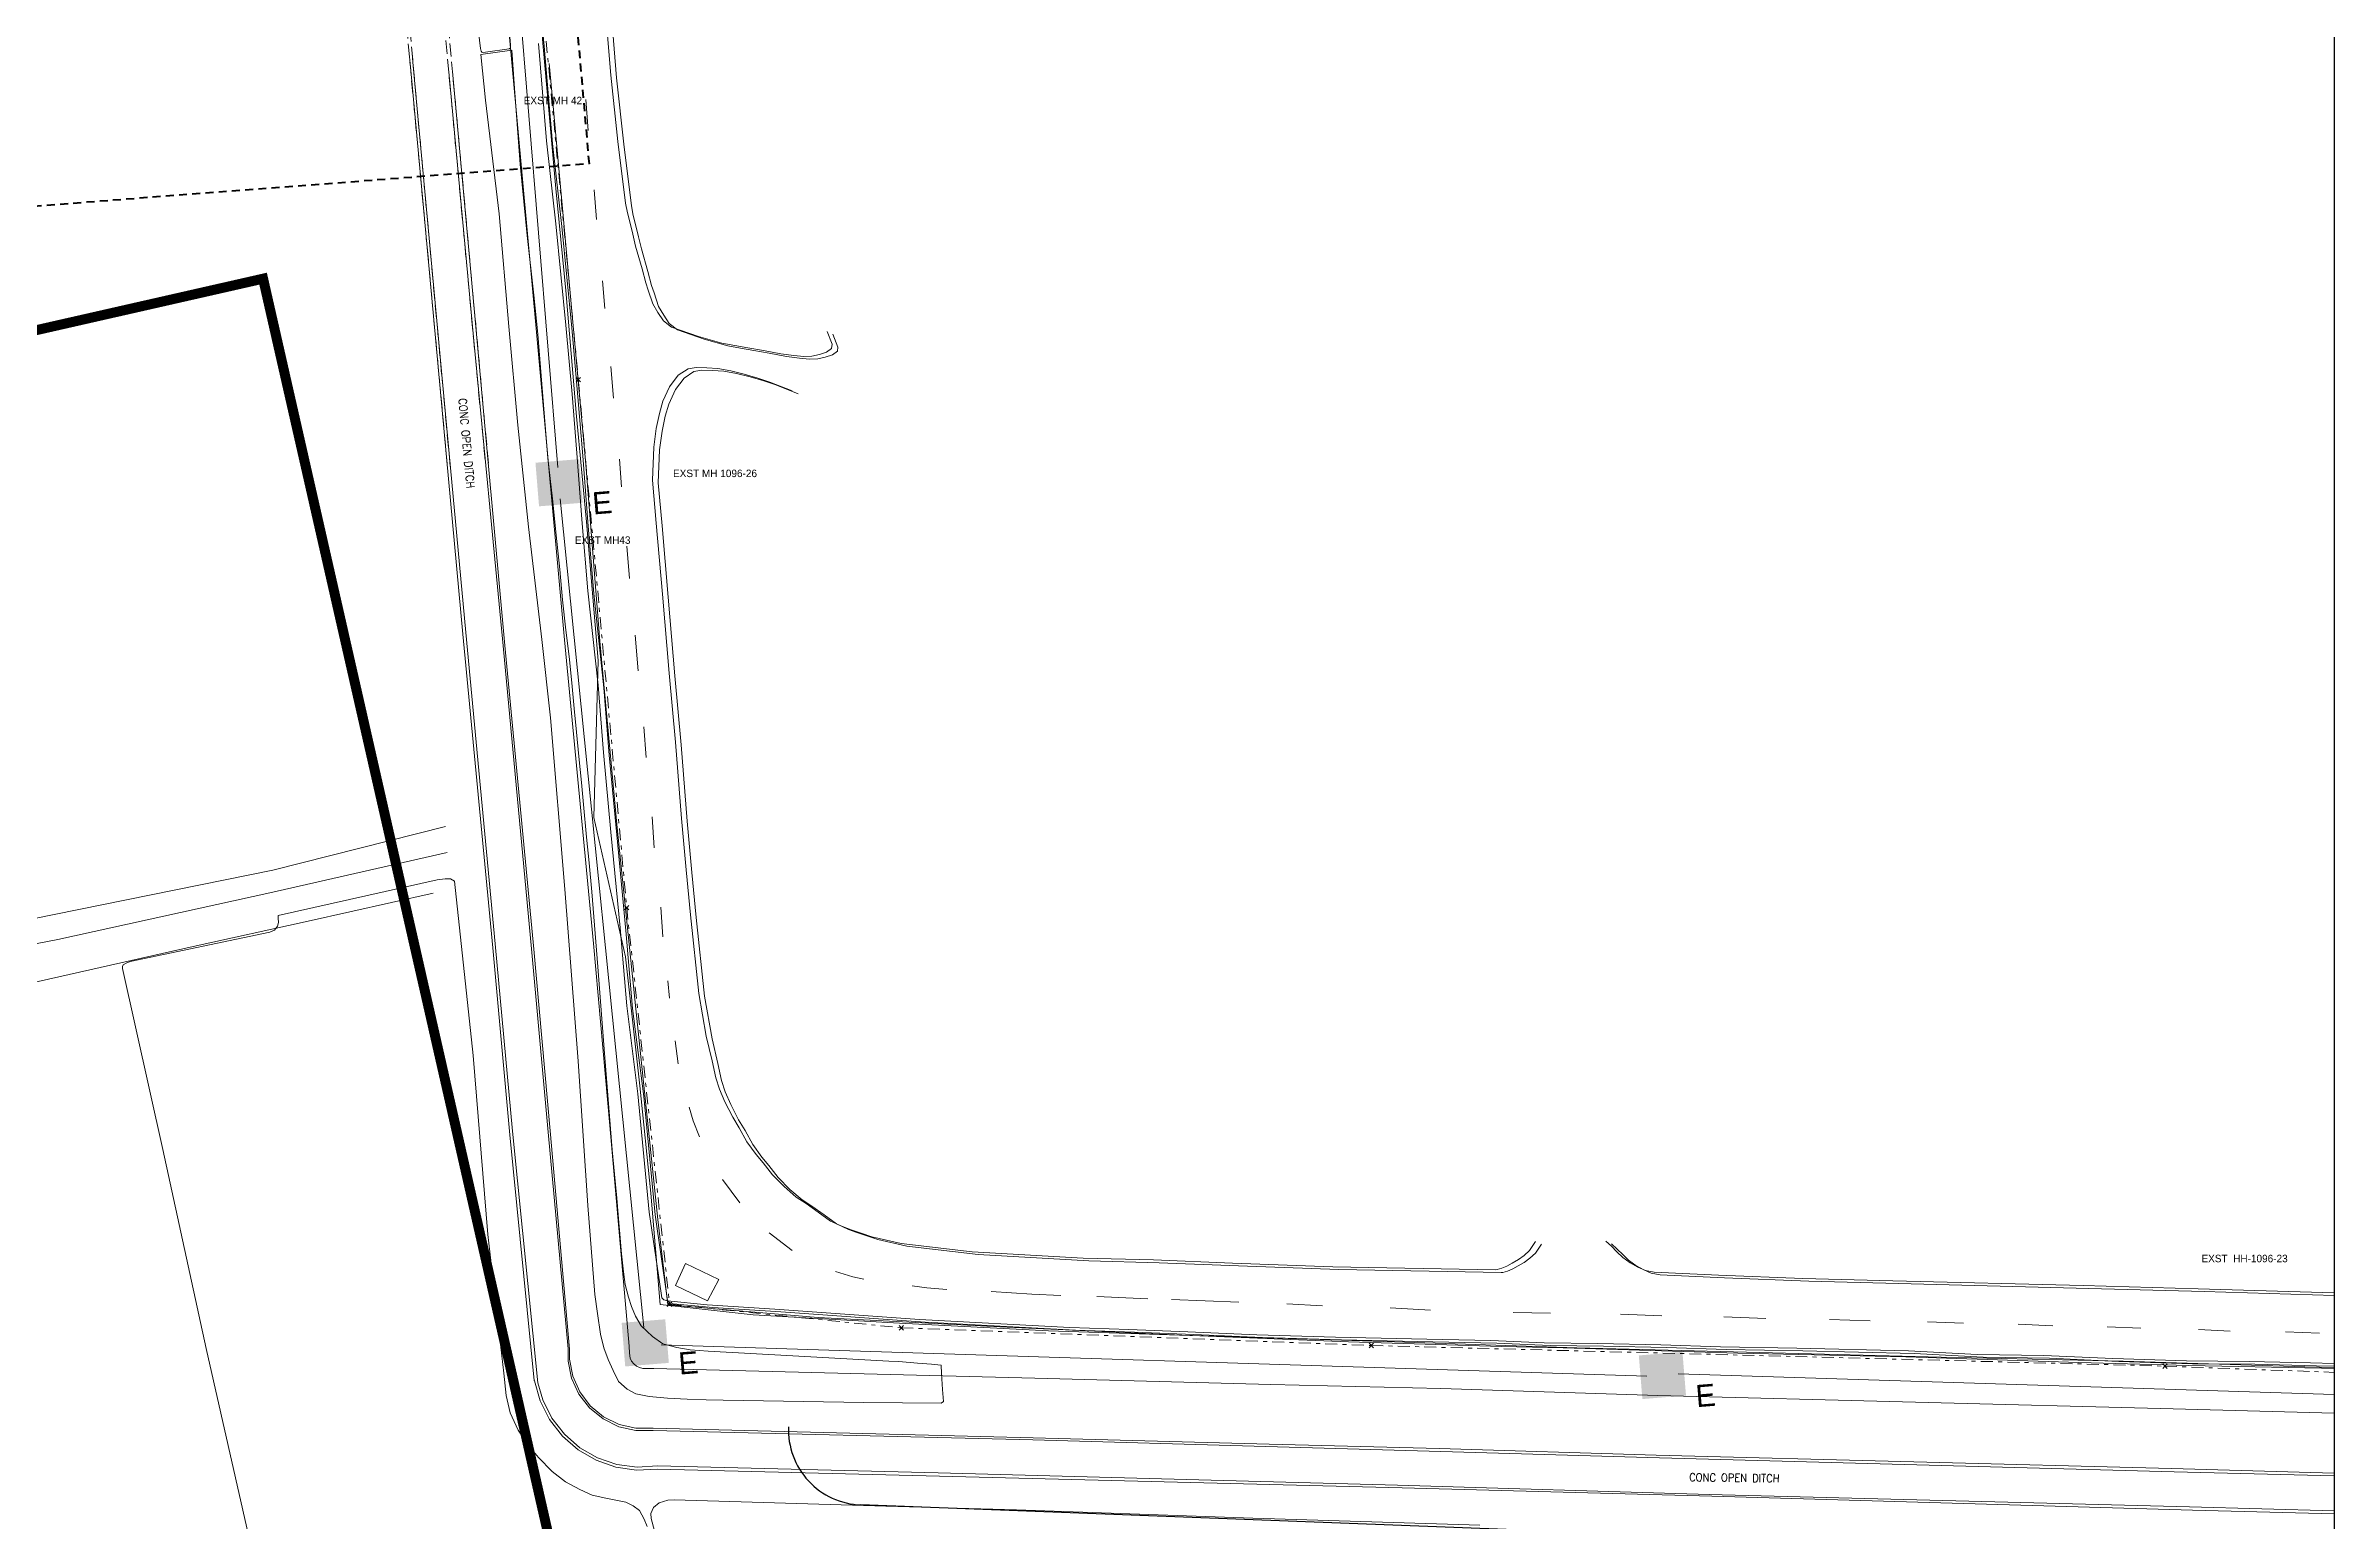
# Model space of a CAD drawing. Header units: metres. Extents: x -703672 to 3951284, y -4124475 to 4104628.
# Drawn here: x 328234 to 328463.3, y 4103105.7 to 4103253.4 of the extents above; entities that cross this region are included whole.
import ezdxf
from ezdxf.enums import TextEntityAlignment as Align

# ---------------------------------------------------------------- set-up
doc = ezdxf.new("R2010")
doc.units = ezdxf.units.M
doc.header["$MEASUREMENT"] = 0
for name, pattern in [('DGN Style 2', [1.3283826688107345, 0.7970296012864407, -0.5313530675242938]), ('DGN Style 3', [1.8597357363350286, 1.328382668810735, -0.5313530675242938]), ('DGN Style 7', [2.6567653376214695, 1.195544401929661, -0.5313530675242938, 0.3985148006432204, -0.5313530675242938])]:
    doc.linetypes.add(name, pattern=pattern)
for name, color, linetype, lineweight in [('0_거더제작장', 195, 'Continuous', 0), ('C-ANNO-TEXT', 7, 'Continuous', 25), ('C-PADS-OTLN', 9, 'Continuous', 30), ('C-PROP-BASE', 2, 'CONLMT', 0), ('C-PROP-CONS(Alpha)', 7, 'DGN Style 2', 40), ('C-ROAD-UPVD', 253, 'Continuous', 0), ('E-POWR-JBOX', 7, 'Continuous', 0), ('E-SECD-UNDR', 7, 'Continuous', 0), ('V-ANNO-PATT', 9, 'Continuous', 0), ('V-BLDG-OTLN', 7, 'Continuous', 0), ('V-DTCH-BOTD', 252, 'Continuous', 0), ('V-DTCH-TOP~', 252, 'Continuous', 0), ('V-PVMT-GRVL', 9, 'Continuous', 0), ('V-ROAD-ASPH', 9, 'Continuous', 0), ('V-SITE-FENC', 251, 'FENCE', 0), ('V-SITE-STRC', 253, 'Continuous', 0)]:
    doc.layers.add(name, color=color, linetype=linetype, lineweight=lineweight)
doc.layers.add('T-ANNO-NPLT', color=7, linetype='Continuous', lineweight=0, plot=False)
doc.styles.add('Style-ENGINEERING', font='ENGINEERING.shx')
doc.styles.add('Style-STANDARD', font='STANDARD.shx')
doc.styles.add('Style-WORKING', font='WORKING.shx')
doc.linetypes.add('CONLMT', pattern='A,0.10417,-0.00902625,[2,dgnlstyle-tsaec.shx,S=4.133597883597883e-05,R=0,X=0,Y=0],-0.00902625', length=0.1222225)
doc.linetypes.add('FENCE', pattern='A,0.1,-0.01302,[7,dgnlstyle-tsaec.shx,S=0.0001240079365079365,R=0,X=0,Y=0],-0.01302', length=0.12604)

# ---------------------------------------------------------------- blocks, each defined once
blk = doc.blocks.new('EMHLN')
at = {"layer": 'E-POWR-JBOX', "linetype": 'Continuous', "extrusion": (0, 0, -1)}
blk.add_solid([(0.0003105644464653778, -0.0002959385872145504), (-0.0003159293413261821, -0.0002959385871008635), (0.0003105644464653778, 0.0003305552363599418), (-0.0003159293413119713, 0.0003305552362462549)], dxfattribs=at)
at = {"layer": 'E-POWR-JBOX', "linetype": 'Continuous', "style": 'Style-WORKING'}
blk.add_text('E', height=0.000317123445, dxfattribs=at).set_placement((0.0004533900022636317, -0.000317688282166273), align=Align.MIDDLE_LEFT)

msp = doc.modelspace()

# ---------------------------------------------------------------- linework, layer by layer
at = {"layer": '0_거더제작장', "const_width": 1}
msp.add_lwpolyline([(328311.1668359272, 4102986.284683827), (328170.742010896, 4102954.396307972), (328115.3802472576, 4103198.189406986), (328255.8050722887, 4103230.077782841)], close=True, dxfattribs=at)
at = {"layer": 'C-ANNO-TEXT', "color": 0, "lineweight": -2, "ltscale": 0.6}
msp.add_lwpolyline([(328463.3450396977, 4103313.934211505), (328463.3450396977, 4102748.37939936), (326761.1303998812, 4102748.37939936), (326761.1303998812, 4104627.862561522), (328463.3450396977, 4104627.862561522), (328463.3450396977, 4103413.092090987)], dxfattribs=at)
at = {"layer": 'C-PADS-OTLN'}
msp.add_line((328402.2151018554, 4103103.898860498), (328315.7048271198, 4103107.1905713), dxfattribs=at)
msp.add_arc((328315.9918964362, 4103114.73511179), 7.550000000000001, 177.8209502067689, 267.8209502070301, dxfattribs=at)
at = {"layer": 'C-PROP-BASE', "linetype": 'ByBlock'}
for p, q in [((328287.1674283276, 4103220.189535928), (328287.6164411339, 4103219.740523122)), ((328287.3921592376, 4103219.964805018), (328287.1676528346, 4103219.740298615)), ((328287.3921592376, 4103219.964805018), (328287.616890147, 4103220.189535927)), ((328292.0174283276, 4103167.268535928), (328292.4664411339, 4103166.819523122)), ((328292.2421592376, 4103167.043805018), (328292.466890147, 4103167.268535927)), ((328292.2421592376, 4103167.043805018), (328292.0176528345, 4103166.819298615)), ((328296.3104283276, 4103127.521535928), (328296.7594411339, 4103127.072523122)), ((328296.5351592376, 4103127.296805018), (328296.3106528345, 4103127.072298615)), ((328296.5351592376, 4103127.296805018), (328296.759890147, 4103127.521535927)), ((328319.5424283276, 4103125.162535928), (328319.9914411339, 4103124.713523122)), ((328319.7671592376, 4103124.937805018), (328319.5426528346, 4103124.713298615)), ((328319.7671592376, 4103124.937805018), (328319.991890147, 4103125.162535927)), ((328366.6304283276, 4103123.392535928), (328367.0794411339, 4103122.943523122)), ((328366.8551592376, 4103123.167805018), (328366.6306528345, 4103122.943298615)), ((328366.8551592376, 4103123.167805018), (328367.079890147, 4103123.392535927)), ((328446.1584283276, 4103121.328535928), (328446.6074411339, 4103120.879523122)), ((328446.3831592376, 4103121.103805018), (328446.1586528345, 4103120.879298615)), ((328446.3831592376, 4103121.103805018), (328446.607890147, 4103121.328535927))]:
    msp.add_line(p, q, dxfattribs=at)
at = {"layer": 'C-PROP-BASE', "color": 251, "linetype": 'DGN Style 7'}
msp.add_lwpolyline([(328262.8821592375, 4103481.518805019), (328272.6141592373, 4103375.546805018), (328287.3921592376, 4103219.964805017), (328292.2421592375, 4103167.043805018), (328296.5351592373, 4103127.296805018), (328319.7671592373, 4103124.937805017), (328366.8551592374, 4103123.167805017), (328446.3831592374, 4103121.103805018), (328463.3450396977, 4103120.479252987)], dxfattribs=at)
at = {"layer": 'C-PROP-CONS(Alpha)', "color": 9, "transparency": 33554661, "flags": 128}
msp.add_lwpolyline([(328051.3527000129, 4102748.37939936), (328033.3155557459, 4102763.759859016), (328008.635876491, 4102785.194791595), (328001.0587122234, 4102791.754994317), (327978.7635198684, 4102811.492673358), (327966.1439298082, 4102822.81362133), (327961.8799502737, 4102829.347595384), (327957.057644274, 4102838.760785415), (327950.9142166439, 4102852.447486374), (327944.9108842695, 4102882.46314165), (327922.9503158275, 4102979.617200589), (327922.1960612735, 4102984.074704956), (327896.895254712, 4103096.805002357), (327873.602682129, 4103197.996084934), (327970.2778919048, 4103222.03458913), (327945.2853782952, 4103305.343080384), (327930.2819876203, 4103330.564998057), (327883.5789010234, 4103409.045375251), (327883.5789010235, 4103409.045375251), (327870.9613363898, 4103413.475533437), (327831.8293273544, 4103476.306306486), (327799.6734495071, 4103521.613691107), (327806.6592676204, 4103526.955593927), (327784.9216440988, 4103571.617824119), (327626.2738909589, 4103555.289453546), (327612.5795421994, 4103537.316554541), (327610.912267143, 4103605.482858766), (327464.3899750119, 4103600.408329677), (327376.9287606052, 4103410.137822579), (327521.4700117525, 4103346.727226583), (327528.8281654069, 4103347.647212733), (327568.3287292437, 4103211.27215154), (327234.5934998402, 4103358.397358307), (327245.9429127203, 4103450.162797557), (327247.4057606828, 4103462.282137395), (327240.1466832621, 4103465.304146356), (327209.4846702361, 4103470.912804143), (327163.5775247305, 4103479.173001934), (327097.1773292364, 4103490.791457197), (327094.8037589096, 4103490.336329404), (327087.5669605479, 4103491.465917642), (327077.449539086, 4103494.95888159), (327074.0302851388, 4103496.139353393), (327072.3445527111, 4103496.70369043), (327040.4265800085, 4103507.290822693), (327024.6254833043, 4103509.746641063), (327005.0554566061, 4103511.621346213), (326997.3663593705, 4103513.401218432), (326987.1858611336, 4103509.176851866), (326924.9401869376, 4103516.679666858), (326868.1898380349, 4103514.452095245, -0.4874798272826256), (326842.7291952347, 4103544.504835935), (326855.8128268328, 4103607.653487044), (326872.3549334486, 4103674.829124694), (326885.7849688843, 4103716.963841686), (326897.1820855098, 4103756.392376348), (326911.8079730987, 4103792.562866542), (326942.7784593481, 4103859.495280759), (326985.0309523789, 4103937.170100313), (327038.3759761521, 4104017.339902852), (327049.9699591843, 4104031.93014326), (327093.2772874826, 4104085.216318096), (327121.0561478767, 4104115.05712215), (327147.4927338528, 4104141.109056442), (327201.0579048989, 4104189.950156559), (327247.8236230445, 4104227.241544621), (327274.2756034104, 4104246.458416275), (327310.9052788371, 4104272.189052842), (327338.7507480193, 4104290.682435896), (327394.3822770293, 4104323.718145463), (327454.7797406209, 4104356.193582261), (327554.8217139727, 4104397.588329164), (327560.1573850386, 4104391.696800068), (327629.8959608893, 4104414.015198105), (327759.0313031515, 4104448.398455133), (327757.2739255879, 4104455.165774307), (328107.0540342975, 4104542.510103815), (328119.3380608568, 4104542.510103815), (328124.6483431717, 4104536.17317302), (328129.4254646109, 4104518.549251009), (328131.921990407, 4104503.029638088), (328135.078302787, 4104500.213224401), (328154.085317786, 4104500.667789092), (328149.8985258908, 4104547.783738694), (328149.7745655841, 4104555.824714896), (328168.0966631506, 4104560.116307975), (328180.1971601305, 4104561.571233069), (328186.8764764442, 4104562.389659171), (328203.8937110046, 4104564.517264253), (328194.5649608789, 4104557.623580912), (328191.4437345657, 4104556.202444898), (328187.3603782359, 4104545.719257489), (328182.8253075863, 4104532.763466077), (328181.3393865761, 4104525.839460123), (328180.4385673145, 4104514.508980992), (328180.3416913476, 4104501.519693172), (328182.9952471908, 4104464.369911368), (328121.0450735461, 4104464.115166628), (328089.3117504606, 4104492.939601823), (327768.6929376793, 4104411.193379837), (327762.394272341, 4104435.44831491), (327630.6153729495, 4104402.081270727), (327568.961239384, 4104381.975780278), (327586.7809209799, 4104362.299684941), (327579.7950375145, 4104360.190021981), (327526.9949811692, 4104339.560635842), (327472.178603134, 4104315.449356015), (327377.0616109308, 4104262.394203749), (327337.8150383515, 4104235.453131521), (327331.8477650884, 4104234.203481648), (327216.3820695355, 4104145.337984444), (327178.5929724798, 4104112.042658567), (327136.6371358891, 4104068.619937841), (327133.1617217513, 4104062.073926368), (327081.9927725713, 4104002.304896605), (327197.9125123062, 4103949.973291562), (327165.5484697489, 4103878.060140899), (327236.1839484199, 4103839.517953459), (327385.373955234, 4103849.829860281), (327376.9496945368, 4103947.711745712), (327522.7087312953, 4103959.659207741), (327570.1209276664, 4103966.104005254), (327619.9429955619, 4103970.187781311), (327675.5802737248, 4103972.189662043), (327840.2462419602, 4103985.686872555), (327861.3262067086, 4103740.757760243), (327930.6420660896, 4103742.354851621), (327992.4427256854, 4103748.227855178), (328033.5029494578, 4103744.724846469), (328070.8848923553, 4103745.586155542), (328069.9830035489, 4103756.769478619), (328241.8330771768, 4103770.442215998), (328288.4642937218, 4103241.598537642), (328052.9743225681, 4103223.495877456), (328046.3409570817, 4103208.988679592), (328077.9633670195, 4102853.33535271), (328045.914018165, 4102815.224954779), (328124.4115326538, 4102748.37939936)], format="xyb", dxfattribs=at)
at = {"layer": 'C-ROAD-UPVD', "linetype": 'Continuous', "flags": 128}
for points in [[(328289.9219347311, 4103259.240029525), (328290.6469347309, 4103250.472029524), (328291.366934731, 4103243.836029524), (328292.1279347311, 4103237.643029524), (328292.304934731, 4103236.681029525), (328292.605934731, 4103235.506029524), (328292.848934731, 4103234.543029524), (328293.132934731, 4103233.328029525), (328293.7789347309, 4103231.054029525), (328294.1459347311, 4103229.655029525), (328294.4009347309, 4103228.916029525), (328294.8509347311, 4103227.554029525), (328295.3629347309, 4103226.678029525), (328295.9219347311, 4103225.868029525), (328296.7439347311, 4103225.217029525), (328299.4289347311, 4103224.277029525), (328301.7829347309, 4103223.619029525), (328303.0629347309, 4103223.389029525), (328304.3799347309, 4103223.154029524), (328305.947934731, 4103222.892029525), (328307.6749347309, 4103222.534029525), (328308.9789347309, 4103222.370029524), (328309.9819347309, 4103222.283029525), (328310.801934731, 4103222.317029525), (328311.5529347309, 4103222.467029525), (328312.2709347311, 4103222.706029525), (328312.7709347311, 4103223.085029525), (328312.827934731, 4103223.502029525), (328312.3249347311, 4103224.784029525)], [(328463.3450396977, 4103121.367166752), (328460.9759347311, 4103121.417029525), (328454.8089347309, 4103121.581029525), (328448.557934731, 4103121.619029525), (328441.165934731, 4103121.854029525), (328434.2289347309, 4103122.178029525), (328427.5769347309, 4103122.264029525), (328420.6779347309, 4103122.642029525), (328409.5089347309, 4103122.906029525), (328401.8419347311, 4103123.025029525), (328395.8639347309, 4103123.245029524), (328389.544934731, 4103123.385029525), (328384.179934731, 4103123.440029525), (328378.839934731, 4103123.659029525), (328372.4189347311, 4103123.820029525), (328363.2789347309, 4103123.995029524), (328355.3699347309, 4103124.230029525), (328348.4769347311, 4103124.530029525), (328342.5539347311, 4103124.765029524), (328336.631934731, 4103124.968029525), (328321.578934731, 4103125.773029524), (328307.0909347311, 4103126.804029525), (328300.2989347309, 4103127.235029525), (328296.3209347311, 4103127.633029525), (328295.9589347311, 4103127.735029525), (328295.7529347311, 4103127.954029525), (328295.692934731, 4103128.411029525), (328294.496934731, 4103136.522029525), (328293.361934731, 4103148.402029525), (328292.241934731, 4103157.224029525), (328291.5739347311, 4103165.033029525), (328290.6519347311, 4103174.600029524), (328289.9119347311, 4103182.587029525), (328289.3679347311, 4103189.345029525), (328288.3579347311, 4103198.798029525), (328287.7829347309, 4103205.534029525), (328287.257934731, 4103212.608029525), (328286.7619347309, 4103218.505029525), (328286.143934731, 4103225.420029525), (328285.1399347309, 4103235.568029525), (328284.2049347309, 4103243.887029524), (328283.3899347309, 4103253.660029524)], [(328308.837934731, 4103218.825029525), (328306.5869347309, 4103219.723029525), (328305.3849347311, 4103220.121029525), (328304.0229347312, 4103220.510029525), (328302.659934731, 4103220.835029525), (328301.388934731, 4103221.067029525), (328300.268934731, 4103221.138029525), (328299.2009347309, 4103221.176029525), (328298.393934731, 4103221.032029524), (328297.4039347309, 4103220.392029525), (328296.5429347309, 4103219.253029525), (328295.8749347311, 4103217.789029525), (328295.5149347309, 4103216.577029524), (328295.2019347309, 4103215.064029525), (328294.953934731, 4103213.182029525), (328294.8129347309, 4103209.881029524), (328295.2049347309, 4103205.575029525), (328295.822934731, 4103198.449029525), (328296.491934731, 4103190.552029524), (328297.1199347309, 4103183.630029525), (328297.7169347311, 4103175.979029525), (328298.1839347309, 4103170.840029525), (328298.6199347309, 4103166.340029525), (328299.4659347311, 4103158.450029525), (328300.2049347309, 4103154.179029525), (328300.7969347311, 4103151.691029524), (328301.162934731, 4103150.001029524), (328301.5369347311, 4103148.862029525), (328302.081934731, 4103147.595029525), (328302.8609347311, 4103146.067029525), (328303.517934731, 4103144.973029525), (328304.2929347309, 4103143.575029525), (328305.212934731, 4103142.327029524), (328305.912934731, 4103141.486029524), (328306.8479347311, 4103140.284029525), (328308.0049347309, 4103139.088029525), (328309.2289347309, 4103138.038029524), (328310.2119347309, 4103137.400029525), (328311.436934731, 4103136.522029525), (328312.675934731, 4103135.628029525), (328313.8739347309, 4103135.079029525), (328314.7329347311, 4103134.761029525), (328315.8209347311, 4103134.391029525), (328316.8089347309, 4103134.058029525), (328319.7359347311, 4103133.395029525), (328326.8709347312, 4103132.571029525), (328337.979934731, 4103131.921029524), (328345.0129347311, 4103131.740029525), (328352.9619347309, 4103131.420029525), (328363.0159347309, 4103131.052029524), (328379.280934731, 4103130.754029525), (328379.4659347311, 4103130.773029524), (328379.929934731, 4103130.906029525), (328380.436934731, 4103131.124029525), (328380.9759347311, 4103131.426029525), (328381.598934731, 4103131.775029525), (328382.1639347309, 4103132.198029525), (328382.709934731, 4103132.699029525), (328383.314934731, 4103133.584029525)], [(328390.345934731, 4103133.637029524), (328390.909934731, 4103133.110029525), (328391.459934731, 4103132.558029525), (328392.0569347311, 4103131.994029525), (328392.7889347309, 4103131.449029525), (328393.5639347311, 4103131.026029524), (328394.3259347309, 4103130.683029525), (328395.209934731, 4103130.530029525), (328401.6619347311, 4103130.208029524), (328410.1019347311, 4103129.893029524), (328419.1009347311, 4103129.644029525), (328438.1739347309, 4103129.167029525), (328449.712934731, 4103128.861029524), (328463.3450396977, 4103128.447709762)]]:
    msp.add_lwpolyline(points, dxfattribs=at)
at = {"layer": 'E-SECD-UNDR', "ltscale": 150}
for p, q in [((328285.3325624664, 4103211.153855864, 2121.370999999999), (328278.1600618492, 4103298.658363429, 2121.370999999999)), ((328285.5884640159, 4103208.031856958, 2121.370999999999), (328293.968204704, 4103124.959400872, 2121.370999999999)), ((328295.6814109906, 4103123.230427182, 2121.370999999999), (328394.4680532409, 4103120.090995334, 2121.370999999999)), ((328397.5900519688, 4103120.346896869, 2121.370999999999), (328463.3450396977, 4103118.257208446, 2121.370999999999))]:
    msp.add_line(p, q, dxfattribs=at)
at = {"layer": 'V-BLDG-OTLN', "elevation": 8.766177330398563, "flags": 128}
msp.add_lwpolyline([(328300.3526961602, 4103127.659321955), (328301.4766961602, 4103129.800321955), (328298.1486961602, 4103131.372321955), (328297.1286961602, 4103129.193321955), (328300.3526961602, 4103127.659321955)], dxfattribs=at)
at = {"layer": 'V-DTCH-BOTD'}
for points in [[(328463.3450396977, 4103106.606565725, 6.961636413378829), (328448.8276340473, 4103107.004782123, 6.982394394823672), (328400.704657868, 4103108.254015456, 6.992980239513194), (328369.4903459984, 4103109.172984357, 6.986665706534332), (328323.4670329155, 4103110.405903763, 6.995023468587014), (328295.3342472745, 4103111.097930211, 7.049706311377903), (328293.2878515973, 4103110.970146228, 7.029291933942986), (328291.2554609747, 4103111.241167206, 7.008877556507862), (328289.3140582998, 4103111.900727414, 6.988463179073726), (328287.537180024, 4103112.923844029, 6.968048801637423), (328285.9921307437, 4103114.271763438, 6.947634424203628), (328284.7374338364, 4103115.893429151, 6.960955009798752), (328283.8206147122, 4103117.727415713, 6.974275595396058), (328283.3251708458, 4103119.44196042, 6.985870097789757), (328280.8124778178, 4103144.664054673, 7.008688241709315), (328279.0594788645, 4103163.413876011, 7.021575985644184), (328276.1278774381, 4103194.627800439, 7.019751260662659), (328273.8013614659, 4103219.376156538, 7.007044074657259), (328270.8172582312, 4103251.779878341, 6.985507653581728), (328270.7342464853, 4103252.687632848, 6.985220636019989)], [(328463.3450396977, 4103110.107925346, 6.875727664888523), (328447.320324556, 4103110.525580674, 6.822223649094212), (328395.7264297225, 4103111.925220453, 6.825626546363878), (328373.8331147021, 4103112.542532647, 6.711474112605671), (328356.2834301757, 4103113.037045198, 6.855022227605502), (328332.942219301, 4103113.724664662, 6.820983048225465), (328294.9062540067, 4103114.636016184, 7.267611639045725), (328293.1550406854, 4103114.637574888, 7.20775876736446), (328291.4495660338, 4103115.035201269, 7.147905895683046), (328289.8782314501, 4103115.808284804, 7.088053023997986), (328288.5224853295, 4103116.916753559, 7.028200152327265), (328287.4526012772, 4103118.303151281, 7.014503921262161), (328286.7240355535, 4103119.89561557, 7.000807690198599), (328286.3745525591, 4103121.611602797, 6.987111459134525), (328286.3658759189, 4103122.837171652, 6.977526054524901), (328284.3747427369, 4103144.543112201, 6.995303862997133), (328282.6937468644, 4103162.923900947, 6.977589574935976), (328279.8505732154, 4103193.277669127, 7.003968549402508), (328276.880172734, 4103224.211539012, 7.165699401360385), (328274.4101815744, 4103250.805131039, 7.059516054667377)]]:
    msp.add_polyline3d(points, dxfattribs=at)
at = {"layer": 'V-DTCH-TOP~', "linetype": 'DGN Style 3', "flags": 128}
for points in [[(328278.0644952562, 4103211.877956712), (328276.880172734, 4103224.211539012), (328274.0114474242, 4103255.098172039), (328271.3758885075, 4103284.226071137), (328268.5612783454, 4103313.123265383), (328266.6825163718, 4103333.876657414), (328263.9475971928, 4103363.609486799), (328261.6619300381, 4103388.370619962), (328258.9835531515, 4103417.04997942), (328256.3338807403, 4103445.069801355), (328253.7620642749, 4103472.551913935), (328251.5383115372, 4103495.972780238)], [(328278.379340202, 4103211.588590539), (328277.2332057928, 4103224.15501229), (328274.3863986901, 4103255.192469484), (328271.5245508325, 4103284.295653807), (328268.9091890406, 4103313.047638246), (328266.9772169334, 4103333.735356375), (328264.2144305031, 4103363.596550549), (328261.9171175401, 4103388.446975068), (328259.3070780255, 4103417.083694106), (328256.6106056103, 4103445.106555526), (328254.0091020999, 4103472.587758978), (328251.9134503009, 4103495.852697759)], [(328274.2473378376, 4103211.552481112), (328273.5605997386, 4103219.069198322), (328270.5606931392, 4103251.303464985), (328267.7444394695, 4103281.803364822)], [(328274.5651962374, 4103211.250850222), (328273.8013614659, 4103219.376156538), (328270.8172582312, 4103251.779878341), (328268.0709971061, 4103281.810940647)]]:
    msp.add_lwpolyline(points, dxfattribs=at)
at = {"layer": 'V-DTCH-TOP~', "flags": 128}
msp.add_lwpolyline([(328463.3450396977, 4103116.386254232), (328447.2160861912, 4103116.838278075), (328395.559611665, 4103118.174547322), (328373.8126103631, 4103118.860508064), (328356.7799540166, 4103119.272606271), (328333.1290820092, 4103119.904239765), (328294.9662715998, 4103120.873171814), (328293.8483416301, 4103120.871508189), (328293.5150038184, 4103120.949261263), (328293.2082680865, 4103121.10115864), (328292.9443797978, 4103121.319155529), (328292.7373151025, 4103121.591706407), (328292.5980407522, 4103121.904376298), (328292.5063734345, 4103122.385148964), (328292.5019632694, 4103123.086828355), (328290.5549241461, 4103145.204378147), (328288.8986140318, 4103163.438839322), (328286.0189780926, 4103193.884360357), (328283.2082654298, 4103224.701514491), (328280.3595224224, 4103255.760077977)], dxfattribs=at)
at = {"layer": 'V-DTCH-TOP~', "extrusion": (-6.452954464910527e-05, -8.6866566470278e-05, 0.9999999941450688), "elevation": -369.0143244090438, "flags": 128}
msp.add_lwpolyline([(328463.3449110634, 4103110.367323625), (328447.0543349407, 4103110.823878183), (328395.3873222272, 4103112.160421058), (328373.6453348692, 4103112.846221161), (328356.6271713008, 4103113.257969406), (328332.9727185264, 4103113.889699105), (328294.8944496636, 4103114.856482609), (328293.1621189613, 4103114.85390508), (328291.4750731098, 4103115.247418788), (328289.9226621313, 4103116.016182324), (328288.5871054632, 4103117.119480156), (328287.539136929, 4103118.498878349), (328286.8342599426, 4103120.081321305), (328286.5098064755, 4103121.782999035), (328286.5034907295, 4103122.787852997), (328284.5786414914, 4103144.653341716), (328282.924095506, 4103162.868390858), (328280.0445643375, 4103193.312810379), (328277.2330786464, 4103224.138440006), (328274.7858586863, 4103250.819360452)], dxfattribs=at)
at = {"layer": 'V-DTCH-TOP~'}
msp.add_polyline3d([(328463.3450396977, 4103106.302483751, 8.387340995467266), (328449.1516599054, 4103106.678725792, 8.304809706896883), (328400.9648452076, 4103108.060711659, 8.343557220651086), (328369.9540950264, 4103108.892697402, 8.349440066132104), (328369.9540950264, 4103108.892697402, 8.349440066132104), (328323.5932633906, 4103110.081802829, 8.43192692011769), (328295.3237341184, 4103110.767997185, 8.105852242664326), (328293.2326679318, 4103110.673345255, 8.202969272542106), (328291.1616437607, 4103110.977278911, 8.300086302423693), (328289.1859452321, 4103111.668749885, 8.397203332302041), (328287.3773907991, 4103112.722622575, 8.494320362165801), (328285.8017230731, 4103114.100587743, 8.591437392057728), (328284.5162190207, 4103115.752555089, 8.587345964447913), (328283.5676078927, 4103117.618474089, 8.583254536837174), (328282.9903725733, 4103119.630516874, 8.57916310922657), (328282.9848447095, 4103119.660465326, 8.579103582517753), (328280.5372230527, 4103144.272840541, 8.511182070356881), (328278.8143623802, 4103163.021709193, 8.575526084851816), (328275.8108016949, 4103194.439529753, 8.461631132652968), (328273.5605997386, 4103219.069198322, 8.512635236667407), (328270.5606931392, 4103251.303464985, 8.585574161557716), (328270.4047210359, 4103252.992635807, 8.584855129314462)], dxfattribs=at)
at = {"layer": 'V-DTCH-TOP~', "linetype": 'Continuous'}
msp.add_polyline3d([(328272.83455711, 4103168.485370671, 6.68330684874195), (328260.3201200214, 4103165.693109309, 6.733684577403636), (328248.8072864491, 4103163.152426143, 6.587543621866494), (328232.2460265996, 4103159.405284689, 6.540894695482862), (328218.615634163, 4103156.051618444, 6.548254170114717), (328201.9000199784, 4103152.465349646, 6.642719412489321), (328187.941806052, 4103149.67754684, 6.465592802464997), (328172.8588142823, 4103146.282634141, 6.561806583321996), (328158.0148163586, 4103142.868160606, 6.548968836272408), (328141.1884981419, 4103138.837909418, 6.529263252757481), (328128.519151202, 4103135.798590744, 6.691806336670744)], dxfattribs=at)
at = {"layer": 'V-PVMT-GRVL', "linetype": 'Continuous'}
for points in [[(328274.087045411, 4103175.195580923, 7.374205460512478), (328256.7863962946, 4103170.800798836, 7.547260337543435), (328234.8854356188, 4103166.37394617, 7.543426401219428), (328216.8883461499, 4103162.73491977, 7.354634929564718), (328201.5078473758, 4103159.175164816, 7.466037552817745), (328181.1198409949, 4103154.494421331, 7.453071204786816), (328166.6695138918, 4103150.862692823, 7.53821159079402), (328145.2131452229, 4103145.755578303, 7.446297246298869), (328125.6092003996, 4103141.259561953, 7.504874061487392)], [(328274.2373502616, 4103172.570903622, 7.533398274849162), (328256.4912088159, 4103168.544127472, 7.533206833862778), (328235.2210924238, 4103163.864806313, 7.573793814048969), (328216.9815749484, 4103160.308341688, 7.489470599621221), (328200.2242810986, 4103156.042157507, 7.501093812799375), (328181.312892009, 4103151.693291126, 7.456548558236364), (328166.1667396519, 4103148.261102928, 7.558195914458985), (328145.024166342, 4103143.127056354, 7.45422324167356), (328126.5504991768, 4103138.844351543, 7.485076569161023)]]:
    msp.add_polyline3d(points, dxfattribs=at)
at = {"layer": 'V-ROAD-ASPH', "flags": 128}
for points, elevation in [([(328288.3746961602, 4103244.932321955), (328288.1366961602, 4103248.045321955)], 4.866177330398557), ([(328289.2246961602, 4103236.020321955), (328288.9956961602, 4103238.983321955)], 4.866177330398557), ([(328290.0366961602, 4103227.102321955), (328289.8026961602, 4103229.848321956)], 4.866177330398557), ([(328290.9096961602, 4103218.113321955), (328290.6426961602, 4103221.260321956)], 4.866177330398557), ([(328293.3946961602, 4103190.779321956), (328293.1056961602, 4103194.366321955)], 4.666177330398561), ([(328294.2026961602, 4103182.096321955), (328293.9706961602, 4103185.180321956)], 4.666177330398561), ([(328295.0096961602, 4103173.056321955), (328294.7796961602, 4103176.163321956)], 4.766177330398563), ([(328295.8616961602, 4103164.115321956), (328295.6456961602, 4103167.082321955)], 4.766177330398563), ([(328296.5316961602, 4103157.973321956), (328296.3696961602, 4103159.726321956)], 4.766177330398563), ([(328297.4106961602, 4103151.380321955), (328297.0926961602, 4103153.707321955)], 4.866177330398557), ([(328299.5486961602, 4103144.073321955), (328298.8896961602, 4103145.680321956), (328298.4956961602, 4103147.050321955)], 4.866177330398557), ([(328303.5906961602, 4103137.469321955), (328301.8266961602, 4103139.789321955)], 4.766177330398563), ([(328308.8066961602, 4103132.697321956), (328306.5306961602, 4103134.451321955)], 4.766177330398563), ([(328315.9906961602, 4103129.830321955), (328314.8976961602, 4103130.054321955), (328313.1786961602, 4103130.596321955)], 4.766177330398563), ([(328324.3046961602, 4103128.765321956), (328322.3266961602, 4103128.962321955), (328320.8406961602, 4103129.139321955)], 4.766177330398563), ([(328344.4466961602, 4103127.850321956), (328339.3376961602, 4103128.084321956)], 4.56617733039856), ([(328353.5926961602, 4103127.498321956), (328346.8466961602, 4103127.763321956)], 4.56617733039856), ([(328361.9726961602, 4103127.161321955), (328358.3926961602, 4103127.335321955)], 4.56617733039856), ([(328372.7786961602, 4103126.721321955), (328368.7336961602, 4103126.945321955)], 4.56617733039856), ([(328384.8106961602, 4103126.401321955), (328381.0546961602, 4103126.489321955)], 4.56617733039856), ([(328395.9616961602, 4103126.153321955), (328391.8216961602, 4103126.293321955)], 4.466177330398558), ([(328406.3836961602, 4103125.882321956), (328402.1696961602, 4103126.045321955)], 4.466177330398558), ([(328416.8356961602, 4103125.651321955), (328412.7816961602, 4103125.778321955)], 4.466177330398558), ([(328426.1946961602, 4103125.402321956), (328422.5916961602, 4103125.537321955)], 4.56617733039856), ([(328435.1316961602, 4103125.139321955), (328431.6676961602, 4103125.309321955)], 4.466177330398558), ([(328443.9786961602, 4103124.891321955), (328440.6066961602, 4103125.049321956)], 4.466177330398558), ([(328452.9066961602, 4103124.620321956), (328449.7416961602, 4103124.778321955)], 4.466177330398558), ([(328461.8756961602, 4103124.403321955), (328458.4626961602, 4103124.548321955)], 4.466177330398558)]:
    msp.add_lwpolyline(points, dxfattribs=dict(at, elevation=elevation))
at = {"layer": 'V-ROAD-ASPH', "extrusion": (0.002871322373899613, -0.03575633288035527, 0.999356412981262), "elevation": -145768.319843461, "flags": 128}
msp.add_lwpolyline([(655678.9482856719, 4061149.834486096), (655678.9482856716, 4061152.622219584)], dxfattribs=at)
at = {"layer": 'V-ROAD-ASPH', "extrusion": (0.002618915645758403, -0.03046360092226828, 0.9995324458464014), "elevation": -124133.7136407998, "flags": 128}
msp.add_lwpolyline([(678536.4513268, 4058103.68686093), (678536.4513268003, 4058106.957403546)], dxfattribs=at)
at = {"layer": 'V-ROAD-ASPH', "extrusion": (-0.03742648574960265, -0.7930075676220156, 0.6080610626069141), "elevation": -3266097.310533072, "flags": 128}
msp.add_lwpolyline([(134536.305942569, 2501594.198458811), (134533.3786878824, 2501594.198458811), (134529.2955371902, 2501594.324420804)], dxfattribs=at)
at = {"layer": 'V-ROAD-ASPH'}
for points in [[(328463.3450396977, 4103121.107766711, 4.366177330398557), (328461.5606961602, 4103121.145321955, 4.366177330398557), (328455.3936961602, 4103121.309321955, 4.366177330398557), (328449.1426961602, 4103121.347321955, 4.466177330398558), (328441.7506961602, 4103121.582321955, 4.466177330398558), (328434.8136961602, 4103121.906321955, 4.466177330398558), (328428.1616961602, 4103121.992321956, 4.466177330398558), (328421.2626961602, 4103122.370321956, 4.466177330398558), (328410.0936961602, 4103122.634321955, 4.466177330398558), (328402.4266961602, 4103122.753321955, 4.466177330398558), (328396.4486961602, 4103122.973321956, 4.466177330398558), (328390.1296961602, 4103123.113321955, 4.466177330398558), (328384.7646961602, 4103123.168321955, 4.466177330398558), (328379.4246961602, 4103123.387321956, 4.466177330398558), (328373.0036961602, 4103123.548321955, 4.466177330398558), (328363.8636961602, 4103123.723321956, 4.466177330398558), (328355.9546961602, 4103123.958321956, 4.56617733039856), (328349.0616961602, 4103124.258321955, 4.56617733039856), (328343.1386961602, 4103124.493321956, 4.56617733039856), (328337.2166961602, 4103124.696321955, 4.56617733039856), (328322.1636961602, 4103125.501321956, 4.766177330398563), (328307.6756961602, 4103126.532321956, 5.06617733039856), (328300.8836961602, 4103126.963321955, 5.266177330398563), (328296.9056961602, 4103127.361321955, 5.266177330398563), (328296.5436961602, 4103127.463321955, 5.266177330398563), (328296.3376961602, 4103127.682321955, 5.266177330398563), (328296.2776961602, 4103128.139321955, 5.366177330398557), (328295.0816961602, 4103136.250321955, 5.266177330398563), (328293.9466961602, 4103148.130321955, 4.966177330398558), (328292.8266961602, 4103156.952321955, 4.766177330398563), (328292.1586961602, 4103164.761321955, 4.666177330398561), (328291.2366961602, 4103174.328321956, 4.666177330398561), (328290.4966961602, 4103182.315321955, 4.666177330398561), (328289.9526961602, 4103189.073321955, 4.666177330398561), (328288.9426961602, 4103198.526321955, 4.766177330398563), (328288.3676961602, 4103205.262321956, 4.766177330398563), (328287.8426961602, 4103212.336321956, 4.766177330398563), (328287.3466961602, 4103218.233321955, 4.866177330398557), (328286.7286961602, 4103225.148321955, 4.866177330398557), (328285.7246961602, 4103235.296321956, 4.866177330398557), (328284.7896961602, 4103243.615321956, 4.766177330398563), (328283.9746961602, 4103253.388321956, 4.766177330398563), (328283.0916961602, 4103262.500321955, 4.766177330398563)], [(328290.5066961602, 4103258.968321955, 4.766177330398563), (328291.2316961602, 4103250.200321956, 4.766177330398563), (328291.9516961602, 4103243.564321956, 4.766177330398563), (328292.7126961602, 4103237.371321956, 4.766177330398563), (328292.8896961602, 4103236.409321955, 4.766177330398563), (328293.1906961602, 4103235.234321956, 4.766177330398563), (328293.4336961602, 4103234.271321956, 4.766177330398563), (328293.7176961602, 4103233.056321955, 4.766177330398563), (328294.3636961602, 4103230.782321956, 4.766177330398563), (328294.7306961602, 4103229.383321955, 4.766177330398563), (328294.9856961602, 4103228.644321955, 4.766177330398563), (328295.4356961602, 4103227.282321956, 4.866177330398557), (328295.9476961602, 4103226.406321955, 4.966177330398558), (328296.5066961602, 4103225.596321955, 5.166177330398561), (328297.3286961602, 4103224.945321955, 5.166177330398561), (328300.0136961602, 4103224.005321955, 5.366177330398557), (328302.3676961602, 4103223.347321955, 5.766177330398563), (328303.6476961602, 4103223.117321956, 5.766177330398563), (328304.9646961602, 4103222.882321956, 5.966177330398558), (328306.5326961602, 4103222.620321956, 5.966177330398558), (328308.2596961602, 4103222.262321956, 5.966177330398558), (328309.5636961602, 4103222.098321956, 5.966177330398558), (328310.5666961602, 4103222.011321955, 5.866177330398557), (328311.3866961602, 4103222.045321955, 5.866177330398557), (328312.1376961602, 4103222.195321955, 5.966177330398558), (328312.8556961602, 4103222.434321955, 5.966177330398558), (328313.3556961602, 4103222.813321956, 5.966177330398558), (328313.4126961602, 4103223.230321955, 5.966177330398558), (328312.9096961602, 4103224.512321956, 5.966177330398558)], [(328309.4226961602, 4103218.553321955, 5.866177330398557), (328307.1716961602, 4103219.451321955, 5.666177330398561), (328305.9696961602, 4103219.849321955, 5.666177330398561), (328304.6076961602, 4103220.238321955, 5.56617733039856), (328303.2446961602, 4103220.563321956, 5.466177330398558), (328301.9736961602, 4103220.795321955, 5.366177330398557), (328300.8536961602, 4103220.866321955, 5.266177330398563), (328299.7856961602, 4103220.904321956, 5.266177330398563), (328298.9786961602, 4103220.760321956, 5.166177330398561), (328297.9886961602, 4103220.120321956, 5.06617733039856), (328297.1276961602, 4103218.981321956, 4.966177330398558), (328296.4596961602, 4103217.517321955, 4.866177330398557), (328296.0996961602, 4103216.305321956, 4.766177330398563), (328295.7866961602, 4103214.792321955, 4.666177330398561), (328295.5386961602, 4103212.910321956, 4.56617733039856), (328295.3976961602, 4103209.609321956, 4.666177330398561), (328295.7896961602, 4103205.303321955, 4.666177330398561), (328296.4076961602, 4103198.177321956, 4.666177330398561), (328297.0766961602, 4103190.280321956, 4.666177330398561), (328297.7046961602, 4103183.358321955, 4.666177330398561), (328298.3016961602, 4103175.707321955, 4.666177330398561), (328298.7686961602, 4103170.568321955, 4.666177330398561), (328299.2046961602, 4103166.068321955, 4.666177330398561), (328300.0506961602, 4103158.178321955, 4.666177330398561), (328300.7896961602, 4103153.907321956, 4.666177330398561), (328301.3816961602, 4103151.419321956, 4.766177330398563), (328301.7476961602, 4103149.729321955, 4.766177330398563), (328302.1216961602, 4103148.590321955, 4.766177330398563), (328302.6666961602, 4103147.323321955, 4.766177330398563), (328303.4456961602, 4103145.795321955, 4.766177330398563), (328304.1026961602, 4103144.701321955, 4.766177330398563), (328304.8776961602, 4103143.303321955, 4.766177330398563), (328305.7976961602, 4103142.055321956, 4.766177330398563), (328306.4976961602, 4103141.214321956, 4.766177330398563), (328307.4326961602, 4103140.012321956, 4.766177330398563), (328308.5896961602, 4103138.816321956, 4.766177330398563), (328309.8136961602, 4103137.766321955, 4.766177330398563), (328310.7966961602, 4103137.128321955, 4.766177330398563), (328312.0216961602, 4103136.250321955, 4.766177330398563), (328313.2606961602, 4103135.356321956, 4.766177330398563), (328314.4586961602, 4103134.807321955, 4.766177330398563), (328315.3176961602, 4103134.489321955, 4.766177330398563), (328316.4056961602, 4103134.119321955, 4.766177330398563), (328317.3936961602, 4103133.786321955, 4.766177330398563), (328320.3206961602, 4103133.123321956, 4.766177330398563), (328327.4556961602, 4103132.299321956, 4.866177330398557), (328338.5646961602, 4103131.649321956, 4.766177330398563), (328345.5976961602, 4103131.468321955, 4.766177330398563), (328353.5466961602, 4103131.148321955, 4.866177330398557), (328363.6006961602, 4103130.780321956, 4.866177330398557), (328379.8656961602, 4103130.482321955, 4.766177330398563), (328380.0506961602, 4103130.501321956, 4.766177330398563), (328380.5146961602, 4103130.634321955, 4.766177330398563), (328381.0216961602, 4103130.852321955, 4.766177330398563), (328381.5606961602, 4103131.154321956, 4.766177330398563), (328382.1836961602, 4103131.503321955, 4.766177330398563), (328382.7486961602, 4103131.926321955, 4.766177330398563), (328383.2946961602, 4103132.427321956, 4.766177330398563), (328383.8996961602, 4103133.312321955, 4.766177330398563)], [(328390.9306961602, 4103133.365321956, 4.866177330398557), (328391.4946961602, 4103132.838321955, 4.766177330398563), (328392.0446961602, 4103132.286321955, 4.766177330398563), (328392.6416961602, 4103131.722321955, 4.766177330398563), (328393.3736961602, 4103131.177321956, 4.766177330398563), (328394.1486961602, 4103130.754321956, 4.766177330398563), (328394.9106961602, 4103130.411321955, 4.766177330398563), (328395.7946961602, 4103130.258321955, 4.766177330398563), (328402.2466961602, 4103129.936321956, 4.766177330398563), (328410.6866961602, 4103129.621321956, 4.766177330398563), (328419.6856961602, 4103129.372321955, 4.766177330398563), (328438.7586961602, 4103128.895321955, 4.56617733039856), (328450.2976961602, 4103128.589321956, 4.56617733039856), (328463.3450396977, 4103128.193731917, 4.477080474774927)]]:
    msp.add_polyline3d(points, dxfattribs=at)
at = {"layer": 'V-SITE-FENC', "linetype": 'FENCE', "ltscale": 40}
msp.add_polyline3d([(328284.4851867549, 4103251.63095113, 8.418512458600922), (328284.8483205057, 4103247.736815954, 8.397779853696761), (328286.4919209104, 4103229.749235106, 8.449734603204405), (328288.1598692062, 4103211.467325003, 8.418262226564266), (328289.5410637436, 4103193.74697182, 8.283214492671028), (328291.2966635409, 4103175.036710078, 8.274872507783108), (328293.1512329234, 4103156.911474429, 8.346979299376521), (328295.3575636648, 4103135.808559682, 8.952255595188447), (328296.3740388039, 4103127.24428724, 8.905571438485765), (328311.4249965073, 4103125.97522151, 8.69993893130362), (328329.6264396599, 4103125.029059499, 8.530745139435517), (328347.879627739, 4103124.222268429, 8.400868619603258), (328369.1832193408, 4103123.541913376, 8.241490933537875), (328387.4595447183, 4103122.920708059, 8.255436503177428), (328405.7674447305, 4103122.460018394, 8.156286380529515), (328423.9710644278, 4103121.996177881, 8.156167065754865), (328442.2073675475, 4103121.611550367, 8.176143222714643), (328460.3830968277, 4103121.047748838, 8.102385498701153), (328463.3450396977, 4103120.975188012, 8.082719977196533)], dxfattribs=at)
at = {"layer": 'V-SITE-STRC', "elevation": 3.366177330398557, "flags": 128}
msp.add_lwpolyline([(328275.3456961602, 4103277.982321955), (328275.5136961602, 4103275.935321955), (328276.2126961602, 4103267.496321956), (328276.7356961602, 4103260.412321955), (328277.5906961602, 4103253.136321955), (328277.6616961602, 4103252.869321955), (328277.7686961602, 4103252.746321956), (328278.1016961602, 4103252.767321955), (328280.4716961602, 4103253.102321955), (328280.5916961602, 4103253.208321956), (328280.5836961602, 4103253.484321956), (328280.5546961602, 4103253.907321956), (328280.5296961602, 4103254.324321955), (328280.2296961602, 4103258.017321955), (328279.4166961602, 4103265.967321956), (328278.1266961602, 4103277.982321955)], dxfattribs=at)
at = {"layer": 'V-SITE-STRC'}
for points in [[(328463.3450396977, 4103120.868856679, 4.266177330398563), (328462.0856961602, 4103120.905321956, 4.266177330398563), (328448.7536961602, 4103121.180321956, 4.366177330398557), (328437.7396961602, 4103121.476321956, 4.366177330398557), (328420.4026961602, 4103122.034321955, 4.56617733039856), (328403.5796961602, 4103122.404321956, 4.56617733039856), (328386.0936961602, 4103122.945321955, 4.56617733039856), (328379.8866961602, 4103123.083321956, 4.56617733039856), (328364.5606961602, 4103123.539321955, 4.56617733039856), (328349.6756961602, 4103124.131321955, 4.56617733039856), (328334.5076961602, 4103124.645321955, 4.666177330398561), (328319.5926961602, 4103125.403321955, 4.766177330398563), (328304.9216961602, 4103126.229321955, 4.966177330398558), (328295.5786961602, 4103127.282321956, 5.166177330398561), (328294.6656961602, 4103138.427321956, 5.266177330398563), (328293.5616961602, 4103149.192321956, 5.06617733039856), (328292.1216961602, 4103162.109321956, 4.766177330398563), (328288.9316961602, 4103176.087321955, 4.56617733039856), (328289.3826961602, 4103191.806321955, 4.766177330398563), (328288.2026961602, 4103205.704321955, 4.766177330398563), (328287.2246961602, 4103216.261321955, 4.866177330398557), (328286.1256961602, 4103228.904321956, 4.866177330398557), (328285.1366961602, 4103239.128321955, 4.866177330398557), (328283.8646961602, 4103253.314321956, 4.866177330398557), (328283.0566961602, 4103262.885321956, 4.866177330398557)], [(328323.7496961602, 4103121.194321956, 3.366177330398557), (328323.7726961602, 4103120.353321956, 3.366177330398557), (328323.8916961602, 4103118.763321956, 3.366177330398557), (328323.9906961602, 4103117.556321955, 3.366177330398557), (328323.7556961602, 4103117.396321956, 3.366177330398557), (328315.9976961602, 4103117.462321955, 3.366177330398557), (328301.9206961602, 4103117.704321955, 3.366177330398557), (328300.2166961602, 4103117.709321956, 3.366177330398557), (328298.3026961602, 4103117.787321955, 3.366177330398557), (328296.3416961602, 4103117.893321956, 3.366177330398557), (328294.5066961602, 4103118.055321956, 3.366177330398557), (328293.1416961602, 4103118.317321956, 3.366177330398557), (328292.2936961602, 4103118.785321956, 3.366177330398557), (328291.4236961602, 4103119.556321955, 3.366177330398557), (328290.8726961602, 4103120.651321955, 3.366177330398557), (328290.3896961602, 4103121.765321956, 3.366177330398557), (328289.9526961602, 4103122.929321955, 3.366177330398557), (328289.6306961602, 4103124.305321956, 3.366177330398557), (328289.3286961602, 4103126.377321955, 3.366177330398557), (328289.0636961602, 4103128.296321956, 3.366177330398557), (328288.3326961602, 4103137.184321955, 3.366177330398557), (328287.3636961602, 4103151.670321955, 3.366177330398557), (328286.0546961602, 4103168.890321956, 3.366177330398557), (328284.5936961602, 4103186.077321955, 3.366177330398557), (328283.7436961602, 4103193.931321955, 3.366177330398557), (328282.3946961602, 4103205.197321956, 3.366177330398557), (328281.3206961602, 4103215.392321955, 3.366177330398557), (328280.4256961602, 4103225.296321956, 3.366177330398557), (328279.4726961602, 4103236.576321955, 3.366177330398557), (328278.1076961602, 4103247.962321955, 3.366177330398557), (328277.6186961602, 4103252.542321955, 3.366177330398557), (328280.7166961602, 4103252.968321955, 3.366177330398557), (328280.9696961602, 4103249.596321955, 3.366177330398557), (328281.5796961602, 4103241.546321956, 3.366177330398557), (328282.2646961602, 4103234.410321956, 3.366177330398557), (328282.9246961602, 4103228.422321956, 3.366177330398557), (328283.3256961602, 4103224.506321955, 3.366177330398557), (328283.6706961602, 4103220.340321955, 3.466177330398565), (328284.0026961602, 4103216.206321956, 3.466177330398565), (328284.3456961602, 4103212.076321955, 3.466177330398565), (328284.7896961602, 4103208.023321955, 3.466177330398565), (328285.1856961602, 4103204.388321956, 3.466177330398565), (328285.5406961602, 4103200.941321956, 3.466177330398565), (328285.7996961602, 4103197.895321955, 3.466177330398565), (328286.1576961602, 4103194.864321955, 3.466177330398565), (328286.4826961602, 4103192.216321955, 3.466177330398565), (328286.7556961602, 4103189.585321955, 3.466177330398565), (328286.9706961602, 4103187.007321956, 3.466177330398565), (328287.2056961602, 4103184.618321956, 3.466177330398565), (328287.4326961602, 4103182.208321956, 3.466177330398565), (328287.7086961602, 4103179.587321955, 3.466177330398565), (328287.8966961602, 4103177.397321955, 3.466177330398565), (328288.2206961602, 4103174.101321956, 3.466177330398565), (328288.4686961602, 4103171.549321956, 3.466177330398565), (328288.7376961602, 4103168.641321955, 3.466177330398565), (328289.3496961602, 4103161.120321956, 3.466177330398565), (328289.9866961602, 4103152.872321955, 3.466177330398565), (328290.5146961602, 4103146.136321955, 3.466177330398565), (328290.7766961602, 4103142.766321955, 3.466177330398565), (328291.0136961602, 4103140.337321955, 3.466177330398565), (328291.2356961602, 4103137.918321955, 3.466177330398565), (328291.4036961602, 4103135.864321955, 3.466177330398565), (328291.5956961602, 4103133.966321955, 3.466177330398565), (328291.7236961602, 4103132.344321955, 3.466177330398565), (328291.9056961602, 4103130.557321955, 3.466177330398565), (328292.0716961602, 4103129.286321955, 3.466177330398565), (328292.4366961602, 4103128.018321956, 3.466177330398565), (328292.7296961602, 4103127.079321955, 3.466177330398565), (328293.1146961602, 4103126.095321956, 3.466177330398565), (328293.7046961602, 4103125.130321955, 3.466177330398565), (328294.8136961602, 4103124.074321955, 3.466177330398565), (328295.8606961602, 4103123.344321955, 3.466177330398565), (328297.2746961602, 4103122.955321955, 3.466177330398565), (328298.6166961602, 4103122.734321956, 3.466177330398565), (328300.4036961602, 4103122.597321955, 3.466177330398565), (328308.2906961602, 4103122.165321955, 3.56617733039856), (328318.5136961602, 4103121.595321956, 3.56617733039856), (328319.4996961602, 4103121.564321956, 3.56617733039856), (328321.3796961602, 4103121.406321955, 3.56617733039856), (328322.7926961602, 4103121.285321956, 3.56617733039856), (328323.7496961602, 4103121.194321956, 3.56617733039856)], [(328294.2836961602, 4103105.028321955, 3.366177330398557), (328294.0006961602, 4103105.766321955, 3.366177330398557), (328293.5166961602, 4103106.644321955, 3.366177330398557), (328292.8986961602, 4103107.098321956, 3.366177330398557), (328292.1456961602, 4103107.457321955, 3.366177330398557), (328291.3176961602, 4103107.646321956, 3.366177330398557), (328290.1386961602, 4103107.875321955, 3.366177330398557), (328288.7896961602, 4103108.188321956, 3.366177330398557), (328287.5436961602, 4103108.753321955, 3.366177330398557), (328286.1006961602, 4103109.499321955, 3.366177330398557), (328284.7846961602, 4103110.531321955, 3.366177330398557), (328283.3886961602, 4103111.944321956, 3.366177330398557), (328282.4056961602, 4103113.161321955, 3.366177330398557), (328281.3736961602, 4103114.676321955, 3.366177330398557), (328280.5686961602, 4103116.432321955, 3.366177330398557), (328280.1776961602, 4103118.170321955, 3.366177330398557), (328279.9346961602, 4103120.385321956, 3.366177330398557), (328278.3306961602, 4103134.304321955, 3.366177330398557), (328276.8606961602, 4103152.232321955, 3.366177330398557), (328274.9826961602, 4103169.697321956, 3.366177330398557), (328274.5856961602, 4103169.935321955, 3.366177330398557), (328274.0546961602, 4103169.948321955, 3.366177330398557), (328273.2516961602, 4103169.825321956, 3.366177330398557), (328257.3126961602, 4103166.274321956, 3.366177330398557), (328257.3116961602, 4103165.996321956, 3.266177330398563), (328257.3436961602, 4103165.569321956, 3.266177330398563), (328257.2616961602, 4103165.198321955, 3.266177330398563), (328256.9406961602, 4103164.787321955, 3.266177330398563), (328256.4736961602, 4103164.603321956, 3.266177330398563), (328242.4686961602, 4103161.645321955, 3.266177330398563), (328242.0946961602, 4103161.484321956, 3.266177330398563), (328241.7736961602, 4103161.326321955, 3.366177330398557), (328241.7026961602, 4103161.150321955, 3.366177330398557), (328241.7186961602, 4103160.961321956, 3.366177330398557), (328245.7466961602, 4103142.800321955, 3.366177330398557), (328250.0896961602, 4103122.885321956, 3.366177330398557), (328255.2556961602, 4103100.203321956, 3.366177330398557)], [(328377.7246961602, 4103105.169321956, 3.366177330398557), (328354.9896961602, 4103105.858321955, 3.366177330398557), (328331.3116961602, 4103106.716321955, 3.366177330398557), (328318.2026961602, 4103107.060321955, 3.366177330398557), (328296.9946961602, 4103107.717321956, 3.366177330398557), (328296.3636961602, 4103107.659321955, 3.366177330398557), (328295.5056961602, 4103107.414321955, 3.366177330398557), (328294.9116961602, 4103106.921321956, 3.366177330398557), (328294.6556961602, 4103106.343321955, 3.366177330398557), (328294.6786961602, 4103105.821321955, 3.366177330398557), (328296.3926961602, 4103099.509321955, 3.366177330398557)]]:
    msp.add_polyline3d(points, dxfattribs=at)

# ---------------------------------------------------------------- block references
at = {"layer": 'E-POWR-JBOX', "linetype": 'Continuous', "xscale": 7000.000000000005, "yscale": 7000.000000000005, "zscale": 7000.000000000005, "rotation": 4.685899837595802}
for p in [(328285.4542156996, 4103209.505508363, 2121.370999999999), (328294.0898579372, 4103123.31105337, 2121.370999999999), (328396.0164575217, 4103120.044250004, 2121.370999999999)]:
    msp.add_blockref('EMHLN', p, dxfattribs=at)

# ---------------------------------------------------------------- texts
at = {"layer": 'T-ANNO-NPLT', "char_height": 0.7499999999999996, "attachment_point": 1, "line_spacing_factor": 0.9, "style": 'Style-ENGINEERING'}
for s, insert in [('EXST MH 42', (328281.9202317665, 4103248.307414347)), ('EXST MH 1096-26', (328296.881622995, 4103210.942587411)), ('EXST MH43', (328287.0456464778, 4103204.255761671)), ('EXST  HH-1096-23', (328450.0405171674, 4103132.262257254))]:
    msp.add_mtext(s, dxfattribs=dict(at, insert=insert))
at = {"layer": 'V-ANNO-PATT', "style": 'Style-STANDARD'}
for rotation, p in [(275.2222019447216, (328275.7832338199, 4103218.09673848, 6.894462026540992)), (359.2785741125282, (328398.7064370575, 4103109.970541032, 6.894462026540992))]:
    msp.add_text('CONC OPEN DITCH', height=0.8, rotation=rotation, dxfattribs=at).set_placement(p, align=Align.MIDDLE_LEFT)

doc.saveas('drawing.dxf')
